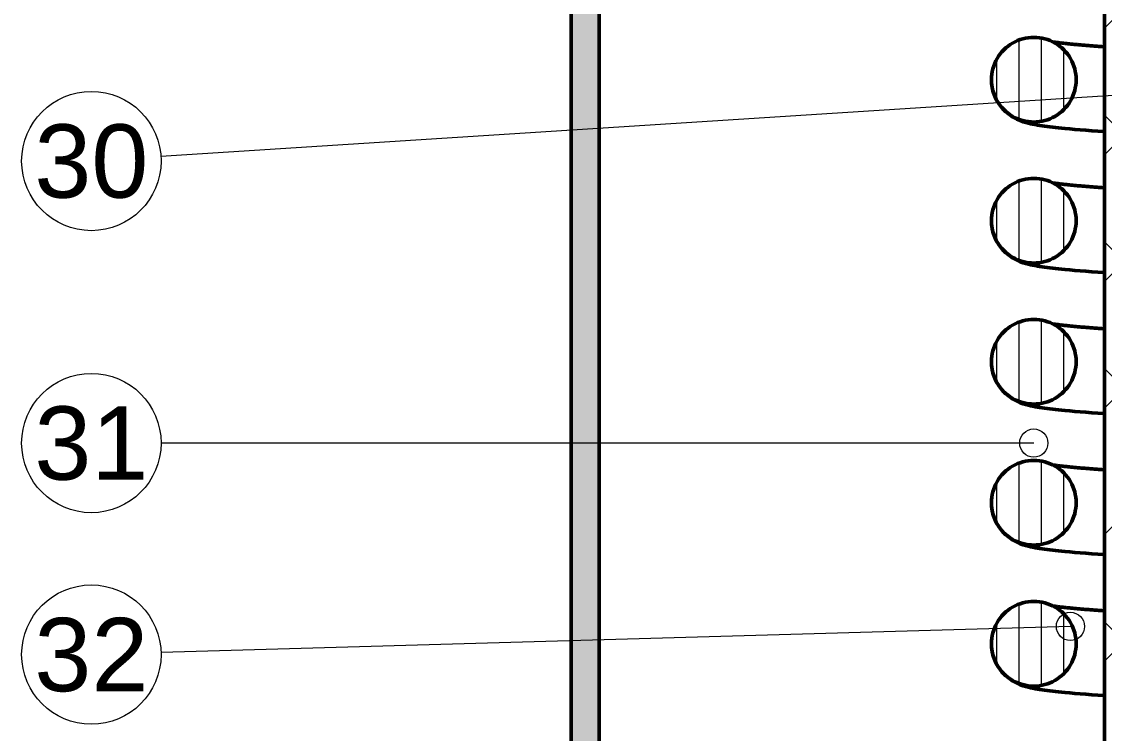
# Model space of a CAD drawing. Header units: millimetres. Extents: x 2 to 418, y 2 to 295.
# Drawn here: x 30.53 to 68.9, y 129.21 to 154.44 of the extents above; entities that cross this region are included whole.
import ezdxf
from ezdxf.enums import TextEntityAlignment as Align

# ---------------------------------------------------------------- set-up
doc = ezdxf.new("R2010")
doc.units = ezdxf.units.MM
for name, color, linetype, lineweight in [('BEMASSUNG', 7, 'Continuous', 18), ('SCHRAFFUR', 7, 'Continuous', 18), ('SICHTKANTE', 7, 'Continuous', 50), ('TEXT', 7, 'Continuous', 18)]:
    doc.layers.add(name, color=color, linetype=linetype, lineweight=lineweight)
doc.styles.add('ISO', font='arial.ttf')

msp = doc.modelspace()

# ---------------------------------------------------------------- hatches: boundary and pattern name
at = {"layer": 'SCHRAFFUR'}
h = msp.add_hatch(color=8, dxfattribs=at)
h.dxf.hatch_style = 1
h.paths.add_polyline_path([(50, 116.5), (51, 116.5), (50, 116.5), (50, 205.8), (51, 205.8), (51, 116.5)])
h = msp.add_hatch(dxfattribs=at)
h.set_pattern_fill('ANSI38')
h.paths.add_polyline_path([(72, 153), (72, 151.375), (72, 149.75), (72, 148.125), (72, 146.5), (72, 144.875), (72, 143.25), (72, 141.625), (72, 140), (72, 138.375), (72, 136.75), (72, 135.125), (72, 133.5), (72, 131.875), (72, 130.25), (72, 128.625), (72, 127), (72, 125.375), (72, 123.75), (72, 122.125), (72, 120.5), (72, 118.875), (72, 117.25), (72, 115.625), (72, 114), (71.937, 113.938), (71.875, 113.875), (71.812, 113.813), (71.75, 113.75), (71.687, 113.688), (71.625, 113.625), (71.562, 113.563), (71.5, 113.5), (71.437, 113.438), (71.375, 113.375), (71.312, 113.313), (71.25, 113.25), (71.187, 113.188), (71.125, 113.125), (71.062, 113.063), (71, 113), (70.937, 112.938), (70.875, 112.875), (70.812, 112.813), (70.75, 112.75), (70.687, 112.688), (70.625, 112.625), (70.562, 112.563), (70.5, 112.5), (65.5, 112.5), (65.437, 112.563), (65.375, 112.625), (65.312, 112.688), (65.25, 112.75), (65.187, 112.813), (65.125, 112.875), (65.062, 112.938), (65, 113), (64.937, 113.063), (64.875, 113.125), (64.812, 113.188), (64.75, 113.25), (64.687, 113.313), (64.625, 113.375), (64.562, 113.438), (64.5, 113.5), (64.437, 113.563), (64.375, 113.625), (64.312, 113.688), (64.25, 113.75), (64.187, 113.813), (64.125, 113.875), (64.062, 113.938), (64, 114), (64, 122.7), (67.9, 122.7), (67.965, 122.702), (68.03, 122.709), (68.095, 122.719), (68.159, 122.734), (68.221, 122.753), (68.283, 122.776), (68.342, 122.803), (68.4, 122.834), (68.455, 122.869), (68.509, 122.907), (68.559, 122.948), (68.607, 122.993), (68.652, 123.041), (68.693, 123.091), (68.731, 123.145), (68.766, 123.2), (68.797, 123.258), (68.824, 123.318), (68.847, 123.379), (68.866, 123.441), (68.881, 123.505), (68.891, 123.57), (68.898, 123.635), (68.9, 123.7), (68.9, 125.004), (68.9, 126.309), (68.9, 127.613), (68.9, 128.917), (68.9, 130.221), (68.9, 131.525), (68.9, 132.829), (68.9, 134.134), (68.9, 135.438), (68.9, 136.742), (68.9, 138.046), (68.9, 139.35), (68.9, 140.654), (68.9, 141.959), (68.9, 143.263), (68.9, 144.567), (68.9, 145.871), (68.9, 147.175), (68.9, 148.479), (68.9, 149.784), (68.9, 151.088), (68.9, 152.392), (68.9, 153.696), (68.9, 155), (68.911, 155.327), (68.943, 155.653), (68.996, 155.976), (69.07, 156.294), (69.165, 156.607), (69.28, 156.914), (69.416, 157.212), (69.57, 157.5), (69.743, 157.778), (69.933, 158.044), (70.141, 158.297), (70.364, 158.536), (70.603, 158.759), (70.856, 158.967), (71.122, 159.158), (71.4, 159.33), (71.688, 159.485), (71.986, 159.62), (72.293, 159.735), (72.606, 159.83), (72.924, 159.904), (73.247, 159.957), (73.573, 159.99), (73.9, 160), (83, 160), (83.131, 160.004), (83.261, 160.017), (83.39, 160.039), (83.518, 160.068), (83.643, 160.106), (83.765, 160.152), (83.884, 160.206), (84, 160.268), (84.111, 160.337), (84.217, 160.414), (84.319, 160.497), (84.414, 160.586), (84.504, 160.682), (84.587, 160.783), (84.663, 160.889), (84.732, 161), (84.794, 161.116), (84.848, 161.235), (84.894, 161.357), (84.932, 161.483), (84.961, 161.61), (84.983, 161.739), (84.996, 161.869), (85, 162), (85, 162.454), (85, 162.909), (85, 163.363), (85, 163.817), (85, 164.271), (85, 164.725), (85, 165.179), (85, 165.634), (85, 166.088), (85, 166.542), (85, 166.996), (85, 167.45), (85, 167.904), (85, 168.359), (85, 168.813), (85, 169.267), (85, 169.721), (85, 170.175), (85, 170.629), (85, 171.084), (85, 171.538), (85, 171.992), (85, 172.446), (85, 172.9), (84.792, 172.95), (84.583, 173), (84.375, 173.05), (84.167, 173.1), (83.958, 173.15), (83.75, 173.2), (83.542, 173.25), (83.333, 173.3), (83.125, 173.35), (82.917, 173.4), (82.708, 173.45), (82.5, 173.5), (82.292, 173.55), (82.083, 173.6), (81.875, 173.65), (81.667, 173.7), (81.458, 173.75), (81.25, 173.8), (81.042, 173.85), (80.833, 173.9), (80.625, 173.95), (80.417, 174), (80.208, 174.05), (80, 174.1), (80, 180.3), (87.1, 180.3), (87.1, 179.329), (87.1, 178.359), (87.1, 177.388), (87.1, 176.417), (87.1, 175.446), (87.1, 174.475), (87.1, 173.504), (87.1, 172.534), (87.1, 171.563), (87.1, 170.592), (87.1, 169.621), (87.1, 168.65), (87.1, 167.679), (87.1, 166.709), (87.1, 165.738), (87.1, 164.767), (87.1, 163.796), (87.1, 162.825), (87.1, 161.854), (87.1, 160.884), (87.1, 159.913), (87.1, 158.942), (87.1, 157.971), (87.1, 157), (87.096, 156.869), (87.083, 156.739), (87.061, 156.61), (87.032, 156.483), (86.994, 156.357), (86.948, 156.235), (86.894, 156.116), (86.832, 156), (86.763, 155.889), (86.687, 155.783), (86.604, 155.682), (86.514, 155.586), (86.419, 155.497), (86.317, 155.414), (86.211, 155.337), (86.1, 155.268), (85.984, 155.206), (85.865, 155.152), (85.743, 155.106), (85.618, 155.068), (85.49, 155.039), (85.361, 155.017), (85.231, 155.004), (85.1, 155), (74, 155), (73.869, 154.996), (73.739, 154.983), (73.61, 154.962), (73.482, 154.932), (73.357, 154.894), (73.235, 154.848), (73.115, 154.794), (73, 154.732), (72.889, 154.663), (72.782, 154.587), (72.681, 154.504), (72.586, 154.414), (72.496, 154.319), (72.413, 154.218), (72.337, 154.111), (72.268, 154), (72.206, 153.885), (72.152, 153.766), (72.106, 153.643), (72.068, 153.518), (72.038, 153.39), (72.017, 153.261), (72.004, 153.131), (72, 153)])
h = msp.add_hatch(dxfattribs=at)
h.set_pattern_fill('ANSI31', scale=0.25, angle=45)
h.paths.add_polyline_path([(67.9, 152.383), (67.849, 151.995), (67.699, 151.633), (67.461, 151.322), (67.15, 151.084), (66.788, 150.934), (66.4, 150.883), (66.012, 150.934), (65.65, 151.084), (65.339, 151.322), (65.101, 151.633), (64.951, 151.995), (64.9, 152.383), (64.951, 152.772), (65.101, 153.134), (65.339, 153.444), (65.65, 153.683), (66.012, 153.833), (66.4, 153.884), (66.788, 153.833), (67.15, 153.683), (67.461, 153.444), (67.699, 153.134), (67.849, 152.772), (67.9, 152.383)])
h = msp.add_hatch(dxfattribs=at)
h.set_pattern_fill('ANSI31', scale=0.25, angle=45)
h.paths.add_polyline_path([(67.9, 147.383), (67.849, 146.995), (67.699, 146.633), (67.461, 146.322), (67.15, 146.084), (66.788, 145.934), (66.4, 145.883), (66.012, 145.934), (65.65, 146.084), (65.339, 146.322), (65.101, 146.633), (64.951, 146.995), (64.9, 147.383), (64.951, 147.772), (65.101, 148.134), (65.339, 148.444), (65.65, 148.683), (66.012, 148.833), (66.4, 148.884), (66.788, 148.833), (67.15, 148.683), (67.461, 148.444), (67.699, 148.134), (67.849, 147.772), (67.9, 147.383)])
h = msp.add_hatch(dxfattribs=at)
h.set_pattern_fill('ANSI31', scale=0.25, angle=45)
h.paths.add_polyline_path([(67.9, 142.383), (67.849, 141.995), (67.699, 141.633), (67.461, 141.322), (67.15, 141.084), (66.788, 140.934), (66.4, 140.883), (66.012, 140.934), (65.65, 141.084), (65.339, 141.322), (65.101, 141.633), (64.951, 141.995), (64.9, 142.383), (64.951, 142.772), (65.101, 143.134), (65.339, 143.444), (65.65, 143.683), (66.012, 143.833), (66.4, 143.884), (66.788, 143.833), (67.15, 143.683), (67.461, 143.444), (67.699, 143.134), (67.849, 142.772), (67.9, 142.383)])
h = msp.add_hatch(dxfattribs=at)
h.set_pattern_fill('ANSI31', scale=0.25, angle=45)
h.paths.add_polyline_path([(67.9, 137.383), (67.849, 136.995), (67.699, 136.633), (67.461, 136.322), (67.15, 136.084), (66.788, 135.934), (66.4, 135.883), (66.012, 135.934), (65.65, 136.084), (65.339, 136.322), (65.101, 136.633), (64.951, 136.995), (64.9, 137.383), (64.951, 137.772), (65.101, 138.134), (65.339, 138.444), (65.65, 138.683), (66.012, 138.833), (66.4, 138.884), (66.788, 138.833), (67.15, 138.683), (67.461, 138.444), (67.699, 138.134), (67.849, 137.772), (67.9, 137.383)])
h = msp.add_hatch(dxfattribs=at)
h.set_pattern_fill('ANSI31', scale=0.25, angle=45)
h.paths.add_polyline_path([(67.9, 132.383), (67.849, 131.995), (67.699, 131.633), (67.461, 131.322), (67.15, 131.084), (66.788, 130.934), (66.4, 130.883), (66.012, 130.934), (65.65, 131.084), (65.339, 131.322), (65.101, 131.633), (64.951, 131.995), (64.9, 132.383), (64.951, 132.772), (65.101, 133.134), (65.339, 133.444), (65.65, 133.683), (66.012, 133.833), (66.4, 133.884), (66.788, 133.833), (67.15, 133.683), (67.461, 133.444), (67.699, 133.134), (67.849, 132.772), (67.9, 132.383)])

# ---------------------------------------------------------------- linework, layer by layer
at = {"layer": 'BEMASSUNG'}
for p, q in [((71.9, 152), (35.465, 149.658)), ((66.4, 139.5), (35.47, 139.5)), ((67.7, 133), (35.469, 132.071))]:
    msp.add_line(p, q, dxfattribs=at)
for centre, radius in [((33, 149.5), 2.47), ((33, 139.5), 2.47), ((66.4, 139.5), 0.5), ((33, 132), 2.47), ((67.7, 133), 0.5)]:
    msp.add_circle(centre, radius, dxfattribs=at)
at = {"layer": 'SICHTKANTE'}
for p, q in [((50, 116.5), (50, 205.8)), ((51, 205.8), (51, 116.5)), ((68.9, 155), (68.9, 123.7))]:
    msp.add_line(p, q, dxfattribs=at)
for points in [[(68.9, 154.354), (68.9, 153.707), (68.9, 153.06), (68.9, 152.412), (68.9, 151.763), (68.9, 151.114), (68.9, 150.465), (68.9, 149.815), (68.9, 149.164), (68.9, 148.513), (68.9, 147.862), (68.9, 147.21), (68.9, 146.557), (68.9, 145.904), (68.9, 145.251), (68.9, 144.597), (68.9, 143.944), (68.9, 143.289), (68.9, 142.635), (68.9, 141.98), (68.9, 141.325), (68.9, 140.67), (68.9, 140.014), (68.9, 139.359), (68.9, 138.703), (68.9, 138.048), (68.9, 137.392), (68.9, 136.736), (68.9, 136.081), (68.9, 135.425), (68.9, 134.77), (68.9, 134.115), (68.9, 133.46), (68.9, 132.805), (68.9, 132.151), (68.9, 131.497), (68.9, 130.844), (68.9, 130.191), (68.9, 129.538), (68.9, 128.886)], [(64.9, 152.383), (64.903, 152.481), (64.913, 152.579), (64.929, 152.676), (64.951, 152.772), (64.98, 152.866), (65.014, 152.957), (65.055, 153.047), (65.101, 153.133), (65.153, 153.217), (65.21, 153.297), (65.272, 153.373), (65.339, 153.444), (65.411, 153.511), (65.487, 153.574), (65.567, 153.631), (65.65, 153.683), (65.736, 153.729), (65.826, 153.77), (65.918, 153.804), (66.012, 153.833), (66.107, 153.855), (66.204, 153.871), (66.302, 153.881), (66.4, 153.884), (66.498, 153.881), (66.596, 153.871), (66.693, 153.855), (66.789, 153.833), (66.883, 153.804), (66.975, 153.769), (67.064, 153.729), (67.151, 153.682), (67.234, 153.63), (67.314, 153.573), (67.39, 153.511), (67.462, 153.443), (67.529, 153.372), (67.591, 153.296), (67.648, 153.216), (67.7, 153.132), (67.746, 153.046), (67.786, 152.956), (67.821, 152.864), (67.849, 152.771), (67.871, 152.675), (67.887, 152.579), (67.897, 152.481), (67.9, 152.383)], [(68.9, 153.552), (68.801, 153.559), (68.748, 153.562), (68.695, 153.566), (68.643, 153.57), (68.592, 153.574), (68.542, 153.578), (68.492, 153.581), (68.443, 153.585), (68.394, 153.589), (68.347, 153.593), (68.299, 153.596), (68.253, 153.6), (68.207, 153.604), (68.162, 153.608), (68.118, 153.611), (68.074, 153.615), (68.031, 153.619), (67.989, 153.622), (67.947, 153.626), (67.906, 153.63), (67.866, 153.634), (67.826, 153.637), (67.787, 153.641), (67.749, 153.645), (67.712, 153.648), (67.675, 153.652), (67.639, 153.656), (67.604, 153.659), (67.57, 153.663), (67.536, 153.666), (67.503, 153.67), (67.471, 153.673), (67.44, 153.677), (67.409, 153.68), (67.38, 153.684), (67.351, 153.687), (67.322, 153.691), (67.295, 153.694), (67.269, 153.698), (67.243, 153.701), (67.218, 153.704), (67.194, 153.707), (67.171, 153.711), (67.149, 153.714), (67.128, 153.717), (67.108, 153.72), (67.088, 153.723), (67.07, 153.726)], [(67.9, 152.383), (67.897, 152.286), (67.887, 152.188), (67.871, 152.092), (67.849, 151.996), (67.821, 151.902), (67.786, 151.81), (67.746, 151.721), (67.7, 151.634), (67.648, 151.551), (67.591, 151.471), (67.529, 151.395), (67.462, 151.323), (67.39, 151.256), (67.314, 151.194), (67.234, 151.136), (67.151, 151.084), (67.064, 151.038), (66.975, 150.997), (66.883, 150.963), (66.789, 150.934), (66.693, 150.912), (66.596, 150.896), (66.499, 150.886), (66.4, 150.883), (66.302, 150.886), (66.204, 150.896), (66.108, 150.912), (66.012, 150.934), (65.918, 150.962), (65.826, 150.997), (65.737, 151.037), (65.65, 151.084), (65.567, 151.136), (65.487, 151.193), (65.411, 151.255), (65.339, 151.322), (65.272, 151.394), (65.21, 151.47), (65.153, 151.55), (65.101, 151.633), (65.055, 151.72), (65.014, 151.809), (64.98, 151.901), (64.951, 151.995), (64.929, 152.091), (64.913, 152.187), (64.903, 152.285), (64.9, 152.383)], [(64.9, 152.383), (64.902, 152.316), (64.906, 152.249), (64.913, 152.182), (64.924, 152.116), (64.937, 152.051), (64.953, 151.986), (64.971, 151.922), (64.993, 151.86), (65.017, 151.799), (65.043, 151.739), (65.071, 151.681), (65.102, 151.625), (65.135, 151.571), (65.169, 151.519), (65.205, 151.469), (65.242, 151.421), (65.28, 151.375), (65.319, 151.332), (65.359, 151.292), (65.399, 151.254), (65.499, 151.172), (65.662, 151.059), (65.8, 150.983), (65.919, 150.931), (66.023, 150.894), (66.116, 150.866), (66.202, 150.844), (66.284, 150.824), (66.365, 150.806), (66.445, 150.79), (66.526, 150.774), (66.609, 150.76), (66.695, 150.747), (66.784, 150.735), (66.876, 150.724), (66.971, 150.713), (67.07, 150.701), (67.172, 150.689), (67.279, 150.676), (67.39, 150.664), (67.509, 150.653), (67.674, 150.639), (67.855, 150.623), (68.046, 150.607), (68.246, 150.591), (68.455, 150.576), (68.673, 150.56), (68.9, 150.545)], [(67.9, 152.383), (67.9, 152.383), (67.9, 152.383), (67.9, 152.383), (67.9, 152.383), (67.9, 152.383), (67.9, 152.383), (67.9, 152.383), (67.9, 152.383), (67.9, 152.383), (67.9, 152.383), (67.9, 152.383), (67.9, 152.383), (67.9, 152.383), (67.9, 152.383), (67.9, 152.383), (67.9, 152.383), (67.9, 152.383), (67.9, 152.383), (67.9, 152.383), (67.9, 152.383), (67.9, 152.383), (67.9, 152.383), (67.9, 152.383), (67.9, 152.383), (67.9, 152.383), (67.9, 152.383), (67.9, 152.383), (67.9, 152.383), (67.9, 152.383), (67.9, 152.383), (67.9, 152.383), (67.9, 152.383), (67.9, 152.383), (67.9, 152.383), (67.9, 152.383), (67.9, 152.383), (67.9, 152.383), (67.9, 152.383), (67.9, 152.383), (67.9, 152.383), (67.9, 152.383), (67.9, 152.383), (67.9, 152.383), (67.9, 152.383), (67.9, 152.383), (67.9, 152.383), (67.9, 152.383), (67.9, 152.383)], [(67.9, 152.383), (67.9, 152.383), (67.9, 152.383), (67.9, 152.383), (67.9, 152.383), (67.9, 152.383), (67.9, 152.383), (67.9, 152.383), (67.9, 152.383), (67.9, 152.383), (67.9, 152.383), (67.9, 152.383), (67.9, 152.383), (67.9, 152.383), (67.9, 152.383), (67.9, 152.383), (67.9, 152.383), (67.9, 152.383), (67.9, 152.383), (67.9, 152.383), (67.9, 152.383), (67.9, 152.383), (67.9, 152.383), (67.9, 152.383), (67.9, 152.383), (67.9, 152.383), (67.9, 152.383), (67.9, 152.383), (67.9, 152.383), (67.9, 152.383), (67.9, 152.383), (67.9, 152.383), (67.9, 152.383), (67.9, 152.383), (67.9, 152.383), (67.9, 152.383), (67.9, 152.383), (67.9, 152.383), (67.9, 152.383), (67.9, 152.383), (67.9, 152.383), (67.9, 152.383), (67.9, 152.383), (67.9, 152.383), (67.9, 152.383), (67.9, 152.383), (67.9, 152.383), (67.9, 152.383), (67.9, 152.383)], [(64.9, 147.383), (64.903, 147.481), (64.913, 147.579), (64.929, 147.676), (64.951, 147.772), (64.98, 147.866), (65.014, 147.957), (65.055, 148.047), (65.101, 148.133), (65.153, 148.217), (65.21, 148.297), (65.272, 148.373), (65.339, 148.444), (65.411, 148.511), (65.487, 148.574), (65.567, 148.631), (65.65, 148.683), (65.737, 148.729), (65.826, 148.77), (65.918, 148.804), (66.012, 148.833), (66.107, 148.855), (66.204, 148.871), (66.302, 148.881), (66.4, 148.884), (66.498, 148.881), (66.596, 148.871), (66.693, 148.855), (66.789, 148.833), (66.883, 148.804), (66.975, 148.769), (67.064, 148.729), (67.151, 148.682), (67.234, 148.63), (67.314, 148.573), (67.39, 148.511), (67.462, 148.443), (67.529, 148.372), (67.591, 148.296), (67.648, 148.216), (67.7, 148.132), (67.746, 148.046), (67.786, 147.956), (67.821, 147.864), (67.849, 147.771), (67.871, 147.675), (67.887, 147.579), (67.897, 147.481), (67.9, 147.383)], [(68.9, 148.552), (68.801, 148.559), (68.748, 148.562), (68.695, 148.566), (68.643, 148.57), (68.592, 148.574), (68.542, 148.578), (68.492, 148.581), (68.443, 148.585), (68.394, 148.589), (68.346, 148.593), (68.299, 148.596), (68.253, 148.6), (68.207, 148.604), (68.162, 148.608), (68.118, 148.611), (68.074, 148.615), (68.031, 148.619), (67.988, 148.622), (67.947, 148.626), (67.906, 148.63), (67.866, 148.634), (67.826, 148.637), (67.787, 148.641), (67.749, 148.645), (67.712, 148.648), (67.675, 148.652), (67.639, 148.656), (67.604, 148.659), (67.57, 148.663), (67.536, 148.666), (67.503, 148.67), (67.471, 148.673), (67.44, 148.677), (67.409, 148.68), (67.38, 148.684), (67.351, 148.687), (67.322, 148.691), (67.295, 148.694), (67.269, 148.698), (67.243, 148.701), (67.218, 148.704), (67.194, 148.707), (67.171, 148.711), (67.149, 148.714), (67.128, 148.717), (67.108, 148.72), (67.088, 148.723), (67.07, 148.726)], [(67.9, 147.383), (67.897, 147.286), (67.887, 147.188), (67.871, 147.092), (67.849, 146.996), (67.821, 146.902), (67.786, 146.81), (67.746, 146.721), (67.7, 146.634), (67.648, 146.551), (67.591, 146.471), (67.529, 146.395), (67.462, 146.323), (67.39, 146.256), (67.314, 146.194), (67.234, 146.136), (67.151, 146.084), (67.064, 146.038), (66.975, 145.997), (66.883, 145.963), (66.789, 145.934), (66.693, 145.912), (66.596, 145.896), (66.499, 145.886), (66.4, 145.883), (66.302, 145.886), (66.204, 145.896), (66.108, 145.912), (66.012, 145.934), (65.918, 145.962), (65.826, 145.997), (65.737, 146.038), (65.65, 146.084), (65.567, 146.136), (65.487, 146.193), (65.411, 146.255), (65.339, 146.322), (65.272, 146.394), (65.21, 146.47), (65.153, 146.55), (65.101, 146.633), (65.055, 146.72), (65.014, 146.809), (64.98, 146.901), (64.951, 146.995), (64.929, 147.091), (64.913, 147.187), (64.903, 147.285), (64.9, 147.383)], [(64.9, 147.383), (64.902, 147.316), (64.906, 147.249), (64.913, 147.182), (64.924, 147.116), (64.937, 147.051), (64.953, 146.986), (64.971, 146.922), (64.993, 146.86), (65.017, 146.799), (65.043, 146.739), (65.071, 146.681), (65.102, 146.625), (65.135, 146.571), (65.169, 146.519), (65.205, 146.469), (65.242, 146.421), (65.28, 146.375), (65.319, 146.332), (65.359, 146.292), (65.399, 146.254), (65.499, 146.172), (65.662, 146.059), (65.8, 145.983), (65.919, 145.931), (66.023, 145.894), (66.116, 145.866), (66.202, 145.844), (66.284, 145.824), (66.365, 145.806), (66.445, 145.79), (66.526, 145.774), (66.609, 145.76), (66.695, 145.747), (66.784, 145.735), (66.876, 145.724), (66.971, 145.713), (67.07, 145.701), (67.172, 145.689), (67.279, 145.676), (67.39, 145.664), (67.509, 145.653), (67.674, 145.639), (67.855, 145.623), (68.046, 145.607), (68.246, 145.591), (68.455, 145.576), (68.673, 145.56), (68.9, 145.545)], [(67.9, 147.383), (67.9, 147.383), (67.9, 147.383), (67.9, 147.383), (67.9, 147.383), (67.9, 147.383), (67.9, 147.383), (67.9, 147.383), (67.9, 147.383), (67.9, 147.383), (67.9, 147.383), (67.9, 147.383), (67.9, 147.383), (67.9, 147.383), (67.9, 147.383), (67.9, 147.383), (67.9, 147.383), (67.9, 147.383), (67.9, 147.383), (67.9, 147.383), (67.9, 147.383), (67.9, 147.383), (67.9, 147.383), (67.9, 147.383), (67.9, 147.383), (67.9, 147.383), (67.9, 147.383), (67.9, 147.383), (67.9, 147.383), (67.9, 147.383), (67.9, 147.383), (67.9, 147.383), (67.9, 147.383), (67.9, 147.383), (67.9, 147.383), (67.9, 147.383), (67.9, 147.383), (67.9, 147.383), (67.9, 147.383), (67.9, 147.383), (67.9, 147.383), (67.9, 147.383), (67.9, 147.383), (67.9, 147.383), (67.9, 147.383), (67.9, 147.383), (67.9, 147.383), (67.9, 147.383), (67.9, 147.383)], [(67.9, 147.383), (67.9, 147.383), (67.9, 147.383), (67.9, 147.383), (67.9, 147.383), (67.9, 147.383), (67.9, 147.383), (67.9, 147.383), (67.9, 147.383), (67.9, 147.383), (67.9, 147.383), (67.9, 147.383), (67.9, 147.383), (67.9, 147.383), (67.9, 147.383), (67.9, 147.383), (67.9, 147.383), (67.9, 147.383), (67.9, 147.383), (67.9, 147.383), (67.9, 147.383), (67.9, 147.383), (67.9, 147.383), (67.9, 147.383), (67.9, 147.383), (67.9, 147.383), (67.9, 147.383), (67.9, 147.383), (67.9, 147.383), (67.9, 147.383), (67.9, 147.383), (67.9, 147.383), (67.9, 147.383), (67.9, 147.383), (67.9, 147.383), (67.9, 147.383), (67.9, 147.383), (67.9, 147.383), (67.9, 147.383), (67.9, 147.383), (67.9, 147.383), (67.9, 147.383), (67.9, 147.383), (67.9, 147.383), (67.9, 147.383), (67.9, 147.383), (67.9, 147.383), (67.9, 147.383), (67.9, 147.383)], [(64.9, 142.383), (64.903, 142.481), (64.913, 142.579), (64.929, 142.676), (64.951, 142.772), (64.98, 142.866), (65.014, 142.958), (65.055, 143.047), (65.101, 143.134), (65.153, 143.217), (65.21, 143.297), (65.272, 143.373), (65.339, 143.444), (65.411, 143.511), (65.487, 143.574), (65.567, 143.631), (65.65, 143.683), (65.737, 143.729), (65.826, 143.77), (65.918, 143.804), (66.012, 143.833), (66.108, 143.855), (66.204, 143.871), (66.302, 143.881), (66.4, 143.884), (66.499, 143.881), (66.596, 143.871), (66.693, 143.855), (66.789, 143.833), (66.883, 143.804), (66.975, 143.769), (67.064, 143.729), (67.151, 143.682), (67.234, 143.63), (67.314, 143.573), (67.39, 143.511), (67.462, 143.443), (67.529, 143.372), (67.591, 143.296), (67.648, 143.216), (67.7, 143.132), (67.746, 143.046), (67.786, 142.956), (67.821, 142.864), (67.849, 142.771), (67.871, 142.675), (67.887, 142.578), (67.897, 142.481), (67.9, 142.383)], [(68.9, 143.552), (68.801, 143.559), (68.748, 143.562), (68.696, 143.566), (68.644, 143.57), (68.592, 143.574), (68.542, 143.578), (68.492, 143.581), (68.443, 143.585), (68.395, 143.589), (68.347, 143.593), (68.3, 143.596), (68.253, 143.6), (68.207, 143.604), (68.162, 143.608), (68.118, 143.611), (68.074, 143.615), (68.031, 143.619), (67.989, 143.622), (67.947, 143.626), (67.906, 143.63), (67.866, 143.634), (67.826, 143.637), (67.787, 143.641), (67.749, 143.645), (67.712, 143.648), (67.675, 143.652), (67.639, 143.656), (67.604, 143.659), (67.57, 143.663), (67.536, 143.666), (67.503, 143.67), (67.471, 143.673), (67.44, 143.677), (67.409, 143.68), (67.38, 143.684), (67.351, 143.687), (67.322, 143.691), (67.295, 143.694), (67.269, 143.698), (67.243, 143.701), (67.218, 143.704), (67.194, 143.707), (67.171, 143.711), (67.149, 143.714), (67.128, 143.717), (67.108, 143.72), (67.088, 143.723), (67.07, 143.726)], [(67.9, 142.383), (67.897, 142.286), (67.887, 142.188), (67.871, 142.092), (67.849, 141.996), (67.821, 141.902), (67.786, 141.81), (67.746, 141.721), (67.7, 141.634), (67.648, 141.551), (67.591, 141.471), (67.529, 141.395), (67.462, 141.323), (67.39, 141.256), (67.314, 141.194), (67.234, 141.136), (67.151, 141.084), (67.064, 141.038), (66.975, 140.997), (66.883, 140.963), (66.789, 140.934), (66.693, 140.912), (66.596, 140.896), (66.498, 140.886), (66.4, 140.883), (66.302, 140.886), (66.204, 140.896), (66.107, 140.912), (66.012, 140.934), (65.918, 140.962), (65.826, 140.997), (65.737, 141.038), (65.65, 141.084), (65.567, 141.136), (65.487, 141.193), (65.411, 141.255), (65.339, 141.322), (65.272, 141.394), (65.21, 141.47), (65.153, 141.55), (65.101, 141.633), (65.055, 141.72), (65.014, 141.809), (64.98, 141.901), (64.951, 141.995), (64.929, 142.091), (64.913, 142.188), (64.903, 142.285), (64.9, 142.383)], [(64.9, 142.383), (64.901, 142.316), (64.906, 142.249), (64.913, 142.183), (64.924, 142.116), (64.937, 142.051), (64.953, 141.986), (64.971, 141.922), (64.993, 141.86), (65.017, 141.799), (65.043, 141.739), (65.071, 141.681), (65.102, 141.625), (65.135, 141.571), (65.169, 141.519), (65.205, 141.469), (65.242, 141.421), (65.28, 141.375), (65.319, 141.332), (65.359, 141.292), (65.399, 141.254), (65.499, 141.171), (65.662, 141.059), (65.8, 140.983), (65.919, 140.931), (66.023, 140.894), (66.116, 140.866), (66.202, 140.844), (66.284, 140.824), (66.365, 140.806), (66.445, 140.79), (66.526, 140.774), (66.609, 140.76), (66.695, 140.747), (66.784, 140.735), (66.876, 140.724), (66.971, 140.713), (67.07, 140.701), (67.172, 140.689), (67.278, 140.676), (67.39, 140.664), (67.509, 140.653), (67.674, 140.639), (67.855, 140.623), (68.046, 140.607), (68.246, 140.591), (68.455, 140.576), (68.673, 140.56), (68.9, 140.545)], [(67.9, 142.383), (67.9, 142.383), (67.9, 142.383), (67.9, 142.383), (67.9, 142.383), (67.9, 142.383), (67.9, 142.383), (67.9, 142.383), (67.9, 142.383), (67.9, 142.383), (67.9, 142.383), (67.9, 142.383), (67.9, 142.383), (67.9, 142.383), (67.9, 142.383), (67.9, 142.383), (67.9, 142.383), (67.9, 142.383), (67.9, 142.383), (67.9, 142.383), (67.9, 142.383), (67.9, 142.383), (67.9, 142.383), (67.9, 142.383), (67.9, 142.383), (67.9, 142.383), (67.9, 142.383), (67.9, 142.383), (67.9, 142.383), (67.9, 142.383), (67.9, 142.383), (67.9, 142.383), (67.9, 142.383), (67.9, 142.383), (67.9, 142.383), (67.9, 142.383), (67.9, 142.383), (67.9, 142.383), (67.9, 142.383), (67.9, 142.383), (67.9, 142.383), (67.9, 142.383), (67.9, 142.383), (67.9, 142.383), (67.9, 142.383), (67.9, 142.383), (67.9, 142.383), (67.9, 142.383), (67.9, 142.383)], [(67.9, 142.383), (67.9, 142.383), (67.9, 142.383), (67.9, 142.383), (67.9, 142.383), (67.9, 142.383), (67.9, 142.383), (67.9, 142.383), (67.9, 142.383), (67.9, 142.383), (67.9, 142.383), (67.9, 142.383), (67.9, 142.383), (67.9, 142.383), (67.9, 142.383), (67.9, 142.383), (67.9, 142.383), (67.9, 142.383), (67.9, 142.383), (67.9, 142.383), (67.9, 142.383), (67.9, 142.383), (67.9, 142.383), (67.9, 142.383), (67.9, 142.383), (67.9, 142.383), (67.9, 142.383), (67.9, 142.383), (67.9, 142.383), (67.9, 142.383), (67.9, 142.383), (67.9, 142.383), (67.9, 142.383), (67.9, 142.383), (67.9, 142.383), (67.9, 142.383), (67.9, 142.383), (67.9, 142.383), (67.9, 142.383), (67.9, 142.383), (67.9, 142.383), (67.9, 142.383), (67.9, 142.383), (67.9, 142.383), (67.9, 142.383), (67.9, 142.383), (67.9, 142.383), (67.9, 142.383), (67.9, 142.383)], [(64.9, 137.383), (64.903, 137.481), (64.913, 137.579), (64.929, 137.676), (64.951, 137.772), (64.98, 137.866), (65.014, 137.957), (65.055, 138.047), (65.101, 138.134), (65.153, 138.217), (65.21, 138.297), (65.272, 138.373), (65.339, 138.444), (65.411, 138.511), (65.487, 138.574), (65.567, 138.631), (65.65, 138.683), (65.737, 138.729), (65.826, 138.77), (65.918, 138.804), (66.012, 138.833), (66.107, 138.855), (66.204, 138.871), (66.302, 138.881), (66.4, 138.884), (66.498, 138.881), (66.596, 138.871), (66.693, 138.855), (66.789, 138.833), (66.883, 138.804), (66.975, 138.769), (67.064, 138.729), (67.151, 138.682), (67.234, 138.63), (67.314, 138.573), (67.39, 138.511), (67.462, 138.443), (67.529, 138.372), (67.591, 138.296), (67.648, 138.216), (67.7, 138.132), (67.746, 138.046), (67.786, 137.956), (67.821, 137.864), (67.849, 137.771), (67.871, 137.675), (67.887, 137.578), (67.897, 137.481), (67.9, 137.383)], [(68.9, 138.552), (68.801, 138.559), (68.748, 138.562), (68.696, 138.566), (68.644, 138.57), (68.592, 138.574), (68.542, 138.578), (68.492, 138.581), (68.443, 138.585), (68.395, 138.589), (68.347, 138.593), (68.3, 138.596), (68.253, 138.6), (68.207, 138.604), (68.162, 138.608), (68.118, 138.611), (68.074, 138.615), (68.031, 138.619), (67.989, 138.622), (67.947, 138.626), (67.906, 138.63), (67.866, 138.634), (67.826, 138.637), (67.787, 138.641), (67.749, 138.645), (67.712, 138.648), (67.675, 138.652), (67.639, 138.656), (67.604, 138.659), (67.57, 138.663), (67.536, 138.666), (67.503, 138.67), (67.471, 138.673), (67.44, 138.677), (67.409, 138.68), (67.38, 138.684), (67.351, 138.687), (67.322, 138.691), (67.295, 138.694), (67.269, 138.698), (67.243, 138.701), (67.218, 138.704), (67.194, 138.707), (67.171, 138.711), (67.149, 138.714), (67.128, 138.717), (67.108, 138.72), (67.088, 138.723), (67.07, 138.726)], [(67.9, 137.383), (67.897, 137.286), (67.887, 137.188), (67.871, 137.092), (67.849, 136.996), (67.821, 136.902), (67.786, 136.81), (67.746, 136.721), (67.7, 136.634), (67.648, 136.551), (67.591, 136.471), (67.529, 136.395), (67.462, 136.323), (67.39, 136.256), (67.314, 136.194), (67.234, 136.136), (67.151, 136.084), (67.064, 136.038), (66.975, 135.997), (66.883, 135.963), (66.789, 135.934), (66.693, 135.912), (66.596, 135.896), (66.499, 135.886), (66.4, 135.883), (66.302, 135.886), (66.204, 135.896), (66.108, 135.912), (66.012, 135.934), (65.918, 135.962), (65.826, 135.997), (65.737, 136.038), (65.65, 136.084), (65.567, 136.136), (65.487, 136.193), (65.411, 136.255), (65.339, 136.322), (65.272, 136.394), (65.21, 136.47), (65.153, 136.55), (65.101, 136.633), (65.055, 136.72), (65.014, 136.809), (64.98, 136.901), (64.951, 136.995), (64.929, 137.091), (64.913, 137.187), (64.903, 137.285), (64.9, 137.383)], [(64.9, 137.383), (64.901, 137.316), (64.906, 137.249), (64.913, 137.182), (64.924, 137.116), (64.937, 137.051), (64.953, 136.986), (64.971, 136.922), (64.993, 136.86), (65.017, 136.799), (65.043, 136.739), (65.071, 136.681), (65.102, 136.625), (65.135, 136.571), (65.169, 136.519), (65.205, 136.469), (65.242, 136.421), (65.28, 136.375), (65.319, 136.332), (65.359, 136.292), (65.399, 136.254), (65.499, 136.172), (65.662, 136.059), (65.8, 135.983), (65.919, 135.931), (66.023, 135.894), (66.116, 135.866), (66.202, 135.844), (66.284, 135.824), (66.365, 135.806), (66.445, 135.79), (66.526, 135.774), (66.609, 135.76), (66.695, 135.747), (66.784, 135.735), (66.876, 135.724), (66.971, 135.713), (67.07, 135.701), (67.172, 135.689), (67.278, 135.676), (67.39, 135.664), (67.509, 135.653), (67.674, 135.639), (67.855, 135.623), (68.046, 135.607), (68.246, 135.591), (68.455, 135.576), (68.673, 135.56), (68.9, 135.545)], [(67.9, 137.383), (67.9, 137.383), (67.9, 137.383), (67.9, 137.383), (67.9, 137.383), (67.9, 137.383), (67.9, 137.383), (67.9, 137.383), (67.9, 137.383), (67.9, 137.383), (67.9, 137.383), (67.9, 137.383), (67.9, 137.383), (67.9, 137.383), (67.9, 137.383), (67.9, 137.383), (67.9, 137.383), (67.9, 137.383), (67.9, 137.383), (67.9, 137.383), (67.9, 137.383), (67.9, 137.383), (67.9, 137.383), (67.9, 137.383), (67.9, 137.383), (67.9, 137.383), (67.9, 137.383), (67.9, 137.383), (67.9, 137.383), (67.9, 137.383), (67.9, 137.383), (67.9, 137.383), (67.9, 137.383), (67.9, 137.383), (67.9, 137.383), (67.9, 137.383), (67.9, 137.383), (67.9, 137.383), (67.9, 137.383), (67.9, 137.383), (67.9, 137.383), (67.9, 137.383), (67.9, 137.383), (67.9, 137.383), (67.9, 137.383), (67.9, 137.383), (67.9, 137.383), (67.9, 137.383), (67.9, 137.383)], [(67.9, 137.383), (67.9, 137.383), (67.9, 137.383), (67.9, 137.383), (67.9, 137.383), (67.9, 137.383), (67.9, 137.383), (67.9, 137.383), (67.9, 137.383), (67.9, 137.383), (67.9, 137.383), (67.9, 137.383), (67.9, 137.383), (67.9, 137.383), (67.9, 137.383), (67.9, 137.383), (67.9, 137.383), (67.9, 137.383), (67.9, 137.383), (67.9, 137.383), (67.9, 137.383), (67.9, 137.383), (67.9, 137.383), (67.9, 137.383), (67.9, 137.383), (67.9, 137.383), (67.9, 137.383), (67.9, 137.383), (67.9, 137.383), (67.9, 137.383), (67.9, 137.383), (67.9, 137.383), (67.9, 137.383), (67.9, 137.383), (67.9, 137.383), (67.9, 137.383), (67.9, 137.383), (67.9, 137.383), (67.9, 137.383), (67.9, 137.383), (67.9, 137.383), (67.9, 137.383), (67.9, 137.383), (67.9, 137.383), (67.9, 137.383), (67.9, 137.383), (67.9, 137.383), (67.9, 137.383), (67.9, 137.383)], [(64.9, 132.383), (64.903, 132.481), (64.913, 132.579), (64.929, 132.676), (64.951, 132.772), (64.98, 132.866), (65.014, 132.958), (65.055, 133.047), (65.101, 133.134), (65.153, 133.217), (65.21, 133.297), (65.272, 133.373), (65.339, 133.444), (65.411, 133.511), (65.487, 133.574), (65.567, 133.631), (65.65, 133.683), (65.737, 133.729), (65.826, 133.77), (65.918, 133.804), (66.012, 133.833), (66.108, 133.855), (66.204, 133.871), (66.302, 133.881), (66.4, 133.884), (66.499, 133.881), (66.596, 133.871), (66.693, 133.855), (66.789, 133.833), (66.883, 133.804), (66.975, 133.769), (67.064, 133.729), (67.151, 133.682), (67.234, 133.63), (67.314, 133.573), (67.39, 133.511), (67.462, 133.443), (67.529, 133.372), (67.591, 133.296), (67.648, 133.216), (67.7, 133.132), (67.746, 133.046), (67.786, 132.956), (67.821, 132.864), (67.849, 132.771), (67.871, 132.675), (67.887, 132.578), (67.897, 132.481), (67.9, 132.383)], [(68.9, 133.552), (68.802, 133.559), (68.748, 133.562), (68.696, 133.566), (68.644, 133.57), (68.593, 133.574), (68.542, 133.578), (68.492, 133.581), (68.443, 133.585), (68.395, 133.589), (68.347, 133.593), (68.3, 133.596), (68.253, 133.6), (68.207, 133.604), (68.162, 133.608), (68.118, 133.611), (68.074, 133.615), (68.031, 133.619), (67.989, 133.622), (67.947, 133.626), (67.906, 133.63), (67.866, 133.634), (67.826, 133.637), (67.788, 133.641), (67.749, 133.645), (67.712, 133.648), (67.675, 133.652), (67.639, 133.655), (67.604, 133.659), (67.57, 133.663), (67.536, 133.666), (67.503, 133.67), (67.471, 133.673), (67.44, 133.677), (67.409, 133.68), (67.38, 133.684), (67.351, 133.687), (67.323, 133.691), (67.295, 133.694), (67.269, 133.698), (67.243, 133.701), (67.218, 133.704), (67.194, 133.707), (67.171, 133.711), (67.149, 133.714), (67.128, 133.717), (67.108, 133.72), (67.088, 133.723), (67.07, 133.726)], [(67.9, 132.383), (67.897, 132.286), (67.887, 132.188), (67.871, 132.092), (67.849, 131.996), (67.821, 131.902), (67.786, 131.81), (67.746, 131.721), (67.7, 131.634), (67.648, 131.551), (67.591, 131.471), (67.529, 131.395), (67.462, 131.323), (67.39, 131.256), (67.314, 131.194), (67.234, 131.136), (67.151, 131.084), (67.064, 131.038), (66.975, 130.997), (66.883, 130.963), (66.789, 130.934), (66.693, 130.912), (66.596, 130.896), (66.499, 130.886), (66.4, 130.883), (66.302, 130.886), (66.204, 130.896), (66.108, 130.912), (66.012, 130.934), (65.918, 130.962), (65.826, 130.997), (65.737, 131.038), (65.65, 131.084), (65.567, 131.136), (65.487, 131.193), (65.411, 131.255), (65.339, 131.322), (65.272, 131.394), (65.21, 131.47), (65.153, 131.55), (65.101, 131.633), (65.055, 131.72), (65.014, 131.809), (64.98, 131.901), (64.951, 131.995), (64.929, 132.091), (64.913, 132.188), (64.903, 132.285), (64.9, 132.383)], [(64.9, 132.383), (64.902, 132.316), (64.906, 132.249), (64.913, 132.182), (64.924, 132.116), (64.937, 132.051), (64.953, 131.986), (64.971, 131.922), (64.993, 131.86), (65.017, 131.799), (65.043, 131.739), (65.071, 131.681), (65.102, 131.625), (65.135, 131.571), (65.169, 131.519), (65.205, 131.469), (65.242, 131.421), (65.28, 131.375), (65.319, 131.332), (65.359, 131.292), (65.399, 131.254), (65.499, 131.171), (65.662, 131.059), (65.8, 130.983), (65.919, 130.931), (66.023, 130.894), (66.116, 130.866), (66.202, 130.844), (66.284, 130.824), (66.365, 130.806), (66.445, 130.79), (66.526, 130.774), (66.609, 130.76), (66.695, 130.747), (66.784, 130.735), (66.876, 130.724), (66.971, 130.713), (67.07, 130.701), (67.172, 130.689), (67.278, 130.676), (67.39, 130.664), (67.509, 130.653), (67.674, 130.639), (67.855, 130.623), (68.046, 130.607), (68.246, 130.591), (68.455, 130.576), (68.673, 130.56), (68.9, 130.545)], [(67.9, 132.383), (67.9, 132.383), (67.9, 132.383), (67.9, 132.383), (67.9, 132.383), (67.9, 132.383), (67.9, 132.383), (67.9, 132.383), (67.9, 132.383), (67.9, 132.383), (67.9, 132.383), (67.9, 132.383), (67.9, 132.383), (67.9, 132.383), (67.9, 132.383), (67.9, 132.383), (67.9, 132.383), (67.9, 132.383), (67.9, 132.383), (67.9, 132.383), (67.9, 132.383), (67.9, 132.383), (67.9, 132.383), (67.9, 132.383), (67.9, 132.383), (67.9, 132.383), (67.9, 132.383), (67.9, 132.383), (67.9, 132.383), (67.9, 132.383), (67.9, 132.383), (67.9, 132.383), (67.9, 132.383), (67.9, 132.383), (67.9, 132.383), (67.9, 132.383), (67.9, 132.383), (67.9, 132.383), (67.9, 132.383), (67.9, 132.383), (67.9, 132.383), (67.9, 132.383), (67.9, 132.383), (67.9, 132.383), (67.9, 132.383), (67.9, 132.383), (67.9, 132.383), (67.9, 132.383), (67.9, 132.383)]]:
    msp.add_lwpolyline(points, dxfattribs=at)

# ---------------------------------------------------------------- texts
at = {"layer": 'TEXT', "style": 'ISO'}
for s, p in [('30', (33, 149.5)), ('31', (33, 139.5)), ('32', (33, 132))]:
    msp.add_text(s, height=2.6, dxfattribs=at).set_placement(p, align=Align.MIDDLE_CENTER)

doc.saveas('drawing.dxf')
